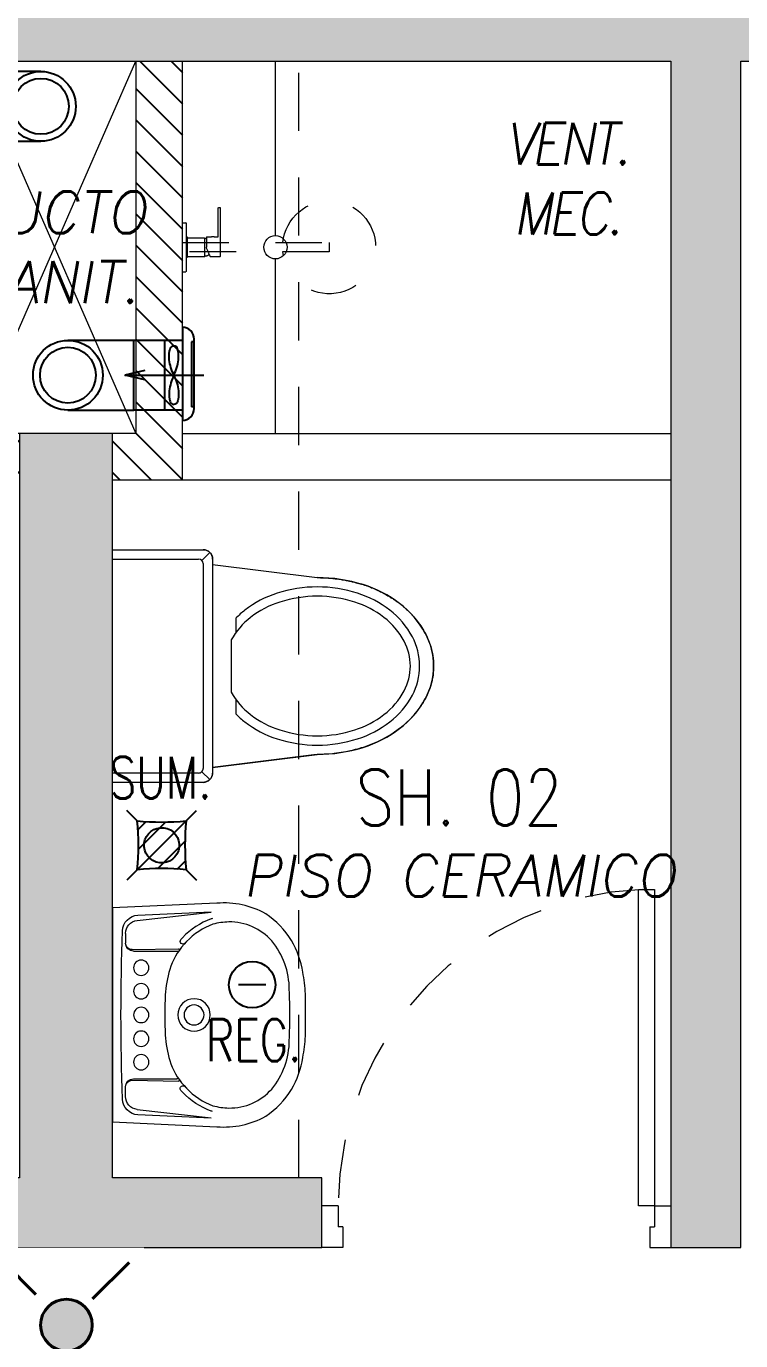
# Model space of a CAD drawing. Header units: millimetres. Extents: x -3 to 53, y -110 to 39.
# Drawn here: x 4.465 to 6, y -25.932 to -23.107 of the extents above; entities that cross this region are included whole.
import ezdxf
from ezdxf.enums import TextEntityAlignment as Align

# ---------------------------------------------------------------- set-up
doc = ezdxf.new("R2010")
doc.units = ezdxf.units.MM
doc.set_wipeout_variables(frame=1)
for name, pattern in [('CONTINUA', [0]), ('HIDDEN2', [0.1875, 0.125, -0.0625]), ('IMPORT-RAYABARRA', [0.85, 0.3, -0.3, 0, -0.25])]:
    doc.linetypes.add(name, pattern=pattern)
for name, color, linetype in [('A-EST HATCH', 8, 'Continuous'), ('A-EST PLACAS', 8, 'Continuous'), ('A-LINEAS', 8, 'Continuous'), ('A-MURO BAJO', 8, 'Continuous'), ('A-PROYECCIONES', 8, 'HIDDEN2'), ('A-SANITARIOS', 8, 'Continuous'), ('A-TEXTO-ACABADO PISO', 8, 'Continuous'), ('A-TEXTO-INDICACIONES', 8, 'Continuous'), ('DLP_MOBILIARIO', 8, 'Continuous'), ('DLP_TEXTO AMBIENTE', 8, 'Continuous'), ('L-06_EQ-FIN-CONT', 8, 'Continuous'), ('L3 Equipos y Ductos', 8, 'Continuous'), ('L4 Linea mediana', 8, 'Continuous'), ('L6 Linea fina', 8, 'Continuous')]:
    doc.layers.add(name, color=color, linetype=linetype)
for name, color, linetype, lineweight in [('A-MUROS', 8, 'Continuous', 30), ('MQ.CAN ACI', 5, 'RAYABARRA', 40), ('MQ.CANALI DYA', 3, 'LINEAPERPEN', 30), ('MQ_CAN ACI', 8, 'IMPORT-RAYABARRA', 50)]:
    doc.layers.add(name, color=color, linetype=linetype, lineweight=lineweight)
doc.styles.add('ROMANS', font='ROMANS.shx', dxfattribs={"oblique": 10})
doc.styles.get("Standard").update_dxf_attribs({"font": 'arial.ttf'})
doc.linetypes.add('LINEAPERPEN', pattern='A,0.75,-0.2,["I",Standard,S=0.12,R=0.09,X=0,Y=-0.06],-0.25', length=1.2)
doc.linetypes.add('RAYABARRA', pattern='A,0.3,-0.3,["|",Standard,S=0.1,R=0,X=-0.1,Y=-0.05],-0.25', length=0.85)

# ---------------------------------------------------------------- blocks, each defined once
blk = doc.blocks.new('AVISADOR SONORO 1 EN 75')
at = {"color": 5, "linetype": 'CONTINUA', "ltscale": 0.05}
blk.add_wipeout([(0.1057, 0.5441), (-0.1057, 0.5441), (0, 0.3328)], dxfattribs=at).dxf.layer = 'MQ_CAN ACI'
blk.add_wipeout([(-0.1664, 0), (0.1664, 0), (0.1664, 0.3328), (-0.1664, 0.3328)], dxfattribs=at).dxf.layer = 'MQ_CAN ACI'
at = {"layer": 'MQ.CAN ACI', "linetype": 'CONTINUA', "ltscale": 0.05}
h = blk.add_hatch(color=256, dxfattribs=at)
h.paths.add_polyline_path([(0, 0.1664), (-0.0392, 0.1272, 0.198912), (0, 0.1109, 0.198912), (0.0392, 0.1272)])
h.paths.add_polyline_path([(0.0392, 0.1272, 0.414214), (0.0392, 0.2056), (0, 0.1664)])
h.paths.add_polyline_path([(0.0392, 0.2056, 0.198912), (0, 0.2219, 0.198912), (-0.0392, 0.2056), (0, 0.1664)])
h.paths.add_polyline_path([(0, 0.1664), (-0.0392, 0.2056, 0.414214), (-0.0392, 0.1272)])
for p, q in [((-0.0606, 0.227), (-0.1302, 0.2965)), ((0.0657, 0.2321), (0.1353, 0.3017)), ((-0.1346, 0.0318), (-0.0563, 0.1101)), ((0.1349, 0.0315), (0.0656, 0.1008))]:
    blk.add_line(p, q, dxfattribs=at)
blk.add_circle((0, 0.1664), 0.0555, dxfattribs=at)
blk = doc.blocks.new('DETECTORES1 TORRE')
at = {"layer": 'MQ.CAN ACI', "linetype": 'CONTINUA', "ltscale": 0.05, "xscale": -1}
blk.add_blockref('AVISADOR SONORO 1 EN 75', (-4.3, 1.15), dxfattribs=at)
blk = doc.blocks.new('EST.P10')
at = {"layer": 'A-EST HATCH', "lineweight": 0}
h = blk.add_hatch(color=8, dxfattribs=at)
h.dxf.hatch_style = 1
h.paths.add_polyline_path([(10.5, -2.74), (10.5, 3.325), (12.15, 3.325), (12.15, 3.525), (10.35, 3.525), (10.35, 2.65), (8.85, 2.65), (8.85, 3.15), (8.7, 3.15), (8.7, 2.45), (10.35, 2.45), (10.35, -2.74)])
h.paths.add_polyline_path([(31.6, 7.325), (30, 7.325), (30, 10.425), (31.2, 10.425), (31.2, 10.575), (29.85, 10.575), (29.85, 7.175), (31.6, 7.175)])
h.paths.add_polyline_path([(32.4, 10.575), (32.55, 10.575), (32.55, 7.175), (32.4, 7.175)])
h.paths.add_polyline_path([(37.9, 11.05), (38.2, 11.05), (38.2, 10.9), (38.05, 10.9), (38.05, 7.825), (37.9, 7.825)])
h.paths.add_polyline_path([(34.95, 10.425), (34.95, 7.325), (33.35, 7.325), (33.35, 7.175), (35.1, 7.175), (35.1, 10.575), (33.75, 10.575), (33.75, 10.425)])
h.paths.add_polyline_path([(44.2, 10.9), (44.8, 10.9), (44.8, 11.05), (44.05, 11.05), (44.05, 7.65), (45.2, 7.65), (45.2, 7.8), (44.2, 7.8)])
h.paths.add_polyline_path([(46, 11.05), (46, 7.65), (46.15, 7.65), (46.15, 11.05)])
h.paths.add_polyline_path([(46.95, 7.8), (48.55, 7.8), (48.55, 10.9), (47.35, 10.9), (47.35, 11.05), (48.7, 11.05), (48.7, 7.65), (46.95, 7.65)])
h.paths.add_polyline_path([(44.2, -2.65), (44.8, -2.65), (44.8, -2.8), (44.05, -2.8), (44.05, 0.6), (45.2, 0.6), (45.2, 0.45), (44.2, 0.45)])
h.paths.add_polyline_path([(46, -2.8), (46, 0.6), (46.15, 0.6), (46.15, -2.8)])
h.paths.add_polyline_path([(46.95, 0.45), (48.55, 0.45), (48.55, -2.65), (47.35, -2.65), (47.35, -2.8), (48.7, -2.8), (48.7, 0.6), (46.95, 0.6)])
h.paths.add_polyline_path([(41.35, -0.35), (41.2, -0.35), (41.2, -2.65), (41.05, -2.65), (41.05, -2.8), (41.35, -2.8)])
h.paths.add_polyline_path([(31.6, 0.925), (30, 0.925), (30, -2.175), (31.2, -2.175), (31.2, -2.325), (29.85, -2.325), (29.85, 1.075), (31.6, 1.075)])
h.paths.add_polyline_path([(32.4, -2.325), (32.55, -2.325), (32.55, 1.075), (32.4, 1.075)])
h.paths.add_polyline_path([(37.9, -2.8), (38.2, -2.8), (38.2, -2.65), (38.05, -2.65), (38.05, 0.425), (37.9, 0.425)])
h.paths.add_polyline_path([(34.95, -2.175), (34.95, 0.925), (33.35, 0.925), (33.35, 1.075), (35.1, 1.075), (35.1, -2.325), (33.75, -2.325), (33.75, -2.175)])
h.paths.add_polyline_path([(18.45, 7.325), (20.05, 7.325), (20.05, 10.425), (18.85, 10.425), (18.85, 10.575), (20.2, 10.575), (20.2, 7.175), (18.45, 7.175)])
h.paths.add_polyline_path([(17.65, 10.575), (17.5, 10.575), (17.5, 7.175), (17.65, 7.175)])
h.paths.add_polyline_path([(11.85, 11.05), (11.85, 10.9), (12, 10.9), (12, 7.825), (12.15, 7.825), (12.15, 11.05)])
h.paths.add_polyline_path([(22.45, 4.725), (13.05, 4.725), (13.05, 4.875), (16.6, 4.875), (16.6, 6.275), (16.8, 6.275), (16.8, 4.875), (19.7, 4.875), (19.7, 6.275), (19.85, 6.275), (19.85, 4.875), (22.25, 4.875), (22.25, 6.125), (20.6, 6.125), (20.6, 6.275), (22.875, 6.275), (22.875, 6.125), (22.45, 6.125)])
h.paths.add_polyline_path([(15.1, 10.425), (15.1, 7.325), (16.7, 7.325), (16.7, 7.175), (14.95, 7.175), (14.95, 10.575), (16.3, 10.575), (16.3, 10.425)])
h.paths.add_polyline_path([(10.35, 5.8), (8.7, 5.8), (8.7, 5.1), (8.85, 5.1), (8.85, 5.6), (10.35, 5.6), (10.35, 4.725), (12.15, 4.725), (12.15, 4.925), (10.5, 4.925), (10.5, 10.99), (10.35, 10.99)])
h.paths.add_polyline_path([(5.85, 10.9), (5.25, 10.9), (5.25, 11.05), (6, 11.05), (6, 7.65), (4.85, 7.65), (4.85, 7.8), (5.85, 7.8)])
h.paths.add_polyline_path([(4.05, 11.05), (4.05, 7.65), (3.9, 7.65), (3.9, 11.05)])
h.paths.add_polyline_path([(3.1, 7.8), (1.5, 7.8), (1.5, 10.9), (2.7, 10.9), (2.7, 11.05), (1.35, 11.05), (1.35, 7.65), (3.1, 7.65)])
h.paths.add_polyline_path([(4.05, -2.8), (4.05, 0.6), (3.9, 0.6), (3.9, -2.8)])
h.paths.add_polyline_path([(3.1, 0.45), (1.5, 0.45), (1.5, -2.65), (2.7, -2.65), (2.7, -2.8), (1.35, -2.8), (1.35, 0.6), (3.1, 0.6)])
h.paths.add_polyline_path([(8.7, -0.35), (8.85, -0.35), (8.85, -2.65), (9, -2.65), (9, -2.8), (8.7, -2.8)])
h.paths.add_polyline_path([(18.45, 0.925), (20.05, 0.925), (20.05, -2.175), (18.85, -2.175), (18.85, -2.325), (20.2, -2.325), (20.2, 1.075), (18.45, 1.075)])
h.paths.add_polyline_path([(17.65, -2.325), (17.5, -2.325), (17.5, 1.075), (17.65, 1.075)])
h.paths.add_polyline_path([(12.15, -2.8), (11.85, -2.8), (11.85, -2.65), (12, -2.65), (12, 0.425), (12.15, 0.425)])
h.paths.add_polyline_path([(15.1, -2.175), (15.1, 0.925), (16.7, 0.925), (16.7, 1.075), (14.95, 1.075), (14.95, -2.325), (16.3, -2.325), (16.3, -2.175)])
h.paths.add_polyline_path([(39.7, 3.525), (37.9, 3.525), (37.9, 3.375), (39.55, 3.375), (39.55, -2.74), (39.7, -2.74), (39.7, 2.5), (41.35, 2.5), (41.35, 3.15), (41.2, 3.15), (41.2, 2.65), (39.7, 2.65)])
h.paths.add_polyline_path([(6, -2.8), (6, 0.6), (4.85, 0.6), (4.85, 0.45), (5.85, 0.45), (5.85, -2.65), (5.25, -2.65), (5.25, -2.8)])
h.paths.add_polyline_path([(3.0968, 5.55), (2.95, 5.55), (2.95, 6.75), (5.1, 6.75), (5.1, 6.6), (4.65, 6.6), (4.65, 5), (4.45, 5), (4.45, 6.6), (3.1, 6.6), (3.1, 5.55)], flags=17)
h.paths.add_polyline_path([(3.0968, 2.7), (2.95, 2.7), (2.95, 1.5), (5.1, 1.5), (5.1, 1.65), (4.65, 1.65), (4.65, 3.25), (4.45, 3.25), (4.45, 1.65), (3.1, 1.65), (3.1, 2.7)], flags=17)
h.paths.add_polyline_path([(8.8501, 4.2), (6, 4.2), (6, 6.75), (5.85, 6.75), (5.85, 4.2), (3.1, 4.2), (3.1, 4.8), (2.95, 4.8), (2.95, 4.2), (0.15, 4.2), (0.15, 8.25), (0, 8.25), (0, 0), (0.15, 0), (0.15, 4.05), (2.95, 4.05), (2.95, 3.45), (3.1, 3.45), (3.1, 4.05), (5.85, 4.05), (5.85, 1.5), (6, 1.5), (6, 4.05), (8.8501, 4.05)])
h.paths.add_polyline_path([(8.7, 11.05), (8.7, 8.6), (8.85, 8.6), (8.85, 10.9), (9, 10.9), (9, 11.05)])
h.paths.add_polyline_path([(22.9, 4.725), (25, 4.725), (25, 4.875), (23.05, 4.875), (23.05, 8.575), (25, 8.575), (25, 8.725), (23.05, 8.725), (23.05, 10.575), (22.2, 10.575), (22.2, 10.425), (22.9, 10.425)])
h.paths.add_polyline_path([(39.7, 10.99), (39.7, 5.75), (41.35, 5.75), (41.35, 5.1), (41.2, 5.1), (41.2, 5.6), (39.7, 5.6), (39.7, 4.725), (37.9, 4.725), (37.9, 4.875), (39.55, 4.875), (39.55, 10.99)])
h.paths.add_polyline_path([(47.1, 4.2), (49.9, 4.2), (49.9, 8.25), (50.05, 8.25), (50.05, 0), (49.9, 0), (49.9, 4.05), (47.1, 4.05), (47.1, 3.45), (46.95, 3.45), (46.95, 4.05), (44.2, 4.05), (44.2, 1.5), (44.05, 1.5), (44.05, 4.05), (41.1999, 4.05), (41.1999, 4.2), (44.05, 4.2), (44.05, 6.75), (44.2, 6.75), (44.2, 4.2), (46.95, 4.2), (46.95, 4.8), (47.1, 4.8)])
h.paths.add_polyline_path([(41.35, 11.05), (41.05, 11.05), (41.05, 10.9), (41.2, 10.9), (41.2, 8.6), (41.35, 8.6)])
h.paths.add_polyline_path([(46.9532, 5.55), (47.1, 5.55), (47.1, 6.75), (44.95, 6.75), (44.95, 6.6), (45.4, 6.6), (45.4, 5), (45.6, 5), (45.6, 6.6), (46.95, 6.6), (46.95, 5.55)], flags=17)
h.paths.add_polyline_path([(46.9532, 2.7), (47.1, 2.7), (47.1, 1.5), (44.95, 1.5), (44.95, 1.65), (45.4, 1.65), (45.4, 3.25), (45.6, 3.25), (45.6, 1.65), (46.95, 1.65), (46.95, 2.7)], flags=17)
h.paths.add_polyline_path([(26.7, 4.725), (26.85, 4.725), (26.85, 8.725), (26.7, 8.725)])
h.paths.add_polyline_path([(27.15, 10.425), (27.85, 10.425), (27.85, 10.575), (27, 10.575), (27, 4.725), (27.15, 4.725)])
h.paths.add_polyline_path([(27.6, 6.125), (27.6, 4.725), (37, 4.725), (37, 4.875), (33.45, 4.875), (33.45, 6.275), (33.25, 6.275), (33.25, 4.875), (30.35, 4.875), (30.35, 6.275), (30.2, 6.275), (30.2, 4.875), (27.8, 4.875), (27.8, 6.125), (29.45, 6.125), (29.45, 6.275), (27.175, 6.275), (27.175, 6.125)])
h.paths.add_polyline_path([(21.05, 1.975), (21.05, 2.125), (22.85, 2.125), (22.85, 3.375), (20.3, 3.375), (20.3, 1.975), (20.15, 1.975), (20.15, 3.375), (16.8, 3.375), (16.8, 1.975), (16.6, 1.975), (16.6, 3.375), (13.05, 3.375), (13.05, 3.525), (23.05, 3.525), (23.05, 1.975)])
h.paths.add_polyline_path([(23.05, 1.95), (23.05, -1.775), (26.7, -1.775), (26.7, 0.875), (24.35, 0.875), (24.35, 1.425), (24.05, 1.425), (24.05, 1.575), (24.5, 1.575), (24.5, 1.025), (26.7, 1.025), (26.7, 3.375), (24.05, 3.375), (24.05, 3.525), (26.85, 3.525), (26.85, -1.925), (23.05, -1.925), (23.05, -2.325), (22.2, -2.325), (22.2, -2.175), (22.9, -2.175), (22.9, 1.95)])
h.paths.add_polyline_path([(29, 1.975), (29, 2.125), (27.2, 2.125), (27.2, 3.375), (29.75, 3.375), (29.75, 1.975), (29.9, 1.975), (29.9, 3.375), (33.25, 3.375), (33.25, 1.975), (33.45, 1.975), (33.45, 3.375), (37, 3.375), (37, 3.525), (27, 3.525), (27, 1.975)])
h.paths.add_polyline_path([(27, 1.95), (27, -2.325), (27.85, -2.325), (27.85, -2.175), (27.15, -2.175), (27.15, 1.95)])
at = {"layer": 'A-EST PLACAS', "color": 8, "lineweight": 0}
for points in [[(8.8501, 4.2), (6, 4.2), (6, 6.75), (5.85, 6.75), (5.85, 4.2), (3.1, 4.2), (3.1, 4.8), (2.95, 4.8), (2.95, 4.2), (0.15, 4.2), (0.15, 8.25), (0, 8.25), (0, 0), (0.15, 0), (0.15, 4.05), (2.95, 4.05), (2.95, 3.45), (3.1, 3.45), (3.1, 4.05), (5.85, 4.05), (5.85, 1.5), (6, 1.5), (6, 4.05), (8.8501, 4.05)], [(3.0968, 2.7), (2.95, 2.7), (2.95, 1.5), (5.1, 1.5), (5.1, 1.65), (4.65, 1.65), (4.65, 3.25), (4.45, 3.25), (4.45, 1.65), (3.1, 1.65), (3.1, 2.7)]]:
    blk.add_lwpolyline(points, close=True, dxfattribs=at)
blk = doc.blocks.new('SIFON JET_PLANTA')
at = {"color": 8, "lineweight": 0, "extrusion": (-2.64698e-23, 6.61744e-24, -1)}
for p, q in [((-0.215, 0.2278, 0), (-0.2149, 0.2323, 0)), ((-0.215, 0.2234, 0), (-0.215, 0.2278, 0)), ((-0.2149, 0.2323, 0), (-0.2142, 0.2356, 0)), ((-0.2142, 0.2356, 0), (-0.2129, 0.239, 0)), ((-0.2129, 0.239, 0), (-0.211, 0.2419, 0)), ((-0.211, 0.2419, 0), (-0.2091, 0.2441, 0)), ((-0.2091, 0.2441, 0), (-0.2077, 0.2455, 0)), ((-0.2077, 0.2455, 0), (-0.2055, 0.247, 0)), ((-0.2055, 0.247, 0), (-0.2007, 0.2492, 0)), ((-0.2007, 0.2492, 0), (-0.195, 0.25, 0)), ((-0.195, 0.25, 0), (-0.195, 0.25, 0)), ((-0.195, 0.25, 0), (-0.1605, 0.25, 0)), ((-0.1605, 0.25, 0), (-0.0975, 0.25, 0)), ((-0.0975, 0.25, 0), (-0.0323, 0.25, 0)), ((-0.0323, 0.25, 0), (0, 0.25, 0)), ((0, 0.25, 0), (0, -0.25, 0)), ((-0.4322, 0.191, 0), (-0.215, 0.2181, 0)), ((-0.215, 0.2181, 0), (-0.215, 0.2234, 0)), ((-0.5693, 0.1629, 0), (-0.5517, 0.1703, 0)), ((-0.5517, 0.1703, 0), (-0.5465, 0.1722, 0)), ((-0.5465, 0.1722, 0), (-0.5385, 0.1749, 0)), ((-0.5385, 0.1749, 0), (-0.5346, 0.176, 0)), ((-0.5346, 0.176, 0), (-0.5265, 0.1784, 0)), ((-0.5265, 0.1784, 0), (-0.5216, 0.1797, 0)), ((-0.5216, 0.1797, 0), (-0.5148, 0.1813, 0)), ((-0.5148, 0.1813, 0), (-0.5079, 0.1829, 0)), ((-0.5079, 0.1829, 0), (-0.5016, 0.1842, 0)), ((-0.5016, 0.1842, 0), (-0.4865, 0.1867, 0)), ((-0.4865, 0.1867, 0), (-0.4763, 0.188, 0)), ((-0.4763, 0.188, 0), (-0.4726, 0.1884, 0)), ((-0.4726, 0.1884, 0), (-0.4636, 0.1892, 0)), ((-0.4636, 0.1892, 0), (-0.4549, 0.1897, 0)), ((-0.4549, 0.1897, 0), (-0.449, 0.1899, 0)), ((-0.449, 0.1899, 0), (-0.44, 0.19, 0)), ((-0.44, 0.19, 0), (-0.4322, 0.191, 0)), ((-0.6106, 0.1389, 0), (-0.6061, 0.142, 0)), ((-0.6061, 0.142, 0), (-0.6, 0.1461, 0)), ((-0.6, 0.1461, 0), (-0.5963, 0.1484, 0)), ((-0.5963, 0.1484, 0), (-0.5908, 0.1517, 0)), ((-0.5908, 0.1517, 0), (-0.5862, 0.1543, 0)), ((-0.5862, 0.1543, 0), (-0.5794, 0.158, 0)), ((-0.5794, 0.158, 0), (-0.5693, 0.1629, 0)), ((-0.6453, 0.108, 0), (-0.6386, 0.1152, 0)), ((-0.6386, 0.1152, 0), (-0.6326, 0.121, 0)), ((-0.6326, 0.121, 0), (-0.6299, 0.1235, 0)), ((-0.6299, 0.1235, 0), (-0.6251, 0.1276, 0)), ((-0.6251, 0.1276, 0), (-0.6206, 0.1314, 0)), ((-0.6206, 0.1314, 0), (-0.6168, 0.1344, 0)), ((-0.6168, 0.1344, 0), (-0.6106, 0.1389, 0)), ((-0.6634, 0.0845, 0), (-0.6611, 0.088, 0)), ((-0.6611, 0.088, 0), (-0.657, 0.0936, 0)), ((-0.657, 0.0936, 0), (-0.6534, 0.0984, 0)), ((-0.657, 0.0936, 0), (-0.657, 0.0936, 0)), ((-0.6534, 0.0984, 0), (-0.6503, 0.1023, 0)), ((-0.6534, 0.0984, 0), (-0.6534, 0.0984, 0)), ((-0.6503, 0.1023, 0), (-0.6453, 0.108, 0)), ((-0.6793, 0.0547, 0), (-0.6779, 0.0582, 0)), ((-0.6779, 0.0582, 0), (-0.6745, 0.0655, 0)), ((-0.6745, 0.0655, 0), (-0.6722, 0.0699, 0)), ((-0.6745, 0.0655, 0), (-0.6745, 0.0655, 0)), ((-0.6722, 0.0699, 0), (-0.6705, 0.0728, 0)), ((-0.6705, 0.0728, 0), (-0.669, 0.0755, 0)), ((-0.669, 0.0755, 0), (-0.6672, 0.0785, 0)), ((-0.6672, 0.0785, 0), (-0.665, 0.082, 0)), ((-0.665, 0.082, 0), (-0.6634, 0.0845, 0)), ((-0.6881, 0.0236, 0), (-0.6872, 0.0284, 0)), ((-0.6872, 0.0284, 0), (-0.6867, 0.031, 0)), ((-0.6867, 0.031, 0), (-0.6855, 0.0361, 0)), ((-0.6855, 0.0361, 0), (-0.6838, 0.0421, 0)), ((-0.6855, 0.0361, 0), (-0.6855, 0.0361, 0)), ((-0.6838, 0.0421, 0), (-0.6819, 0.048, 0)), ((-0.6838, 0.0421, 0), (-0.6838, 0.0421, 0)), ((-0.6819, 0.048, 0), (-0.6804, 0.0521, 0)), ((-0.6804, 0.0521, 0), (-0.6793, 0.0547, 0)), ((-0.69, 0, 0), (-0.6899, 0.0044, 0)), ((-0.6899, 0.0044, 0), (-0.6897, 0.0096, 0)), ((-0.6897, 0.0096, 0), (-0.6893, 0.014, 0)), ((-0.6893, 0.014, 0), (-0.6887, 0.0194, 0)), ((-0.6887, 0.0194, 0), (-0.6881, 0.0236, 0)), ((-0.6881, 0.0236, 0), (-0.6881, 0.0236, 0)), ((-0.6899, -0.0065, 0), (-0.69, 0, 0)), ((-0.6896, -0.0111, 0), (-0.6899, -0.0065, 0)), ((-0.6891, -0.0164, 0), (-0.6896, -0.0111, 0)), ((-0.6881, -0.0232, 0), (-0.6891, -0.0164, 0)), ((-0.6876, -0.0264, 0), (-0.6881, -0.0232, 0)), ((-0.687, -0.0296, 0), (-0.6876, -0.0264, 0)), ((-0.6864, -0.0321, 0), (-0.687, -0.0296, 0)), ((-0.6855, -0.0361, 0), (-0.6864, -0.0321, 0)), ((-0.6838, -0.0419, 0), (-0.6855, -0.0361, 0)), ((-0.6827, -0.0457, 0), (-0.6838, -0.0419, 0)), ((-0.6814, -0.0492, 0), (-0.6827, -0.0457, 0)), ((-0.6803, -0.0522, 0), (-0.6814, -0.0492, 0)), ((-0.6792, -0.0551, 0), (-0.6803, -0.0522, 0)), ((-0.6779, -0.0581, 0), (-0.6792, -0.0551, 0)), ((-0.677, -0.0602, 0), (-0.6779, -0.0581, 0)), ((-0.6751, -0.0642, 0), (-0.677, -0.0602, 0)), ((-0.6722, -0.0699, 0), (-0.6751, -0.0642, 0)), ((-0.6706, -0.0727, 0), (-0.6722, -0.0699, 0)), ((-0.6679, -0.0774, 0), (-0.6706, -0.0727, 0)), ((-0.6646, -0.0826, 0), (-0.6679, -0.0774, 0)), ((-0.6623, -0.0862, 0), (-0.6646, -0.0826, 0)), ((-0.6599, -0.0897, 0), (-0.6623, -0.0862, 0)), ((-0.6554, -0.0958, 0), (-0.6599, -0.0897, 0)), ((-0.6494, -0.1032, 0), (-0.6554, -0.0958, 0)), ((-0.6458, -0.1074, 0), (-0.6494, -0.1032, 0)), ((-0.64, -0.1137, 0), (-0.6458, -0.1074, 0)), ((-0.6379, -0.1158, 0), (-0.64, -0.1137, 0)), ((-0.6347, -0.119, 0), (-0.6379, -0.1158, 0)), ((-0.6335, -0.1201, 0), (-0.6347, -0.119, 0)), ((-0.6347, -0.119, 0), (-0.6347, -0.119, 0)), ((-0.6318, -0.1217, 0), (-0.6335, -0.1201, 0)), ((-0.6305, -0.123, 0), (-0.6318, -0.1217, 0)), ((-0.6318, -0.1217, 0), (-0.6318, -0.1217, 0)), ((-0.6288, -0.1244, 0), (-0.6305, -0.123, 0)), ((-0.6276, -0.1255, 0), (-0.6288, -0.1244, 0)), ((-0.6262, -0.1268, 0), (-0.6276, -0.1255, 0)), ((-0.6245, -0.1281, 0), (-0.6262, -0.1268, 0)), ((-0.6235, -0.1291, 0), (-0.6245, -0.1281, 0)), ((-0.6245, -0.1281, 0), (-0.6245, -0.1281, 0)), ((-0.6223, -0.13, 0), (-0.6235, -0.1291, 0)), ((-0.6215, -0.1307, 0), (-0.6223, -0.13, 0)), ((-0.6204, -0.1315, 0), (-0.6215, -0.1307, 0)), ((-0.6193, -0.1324, 0), (-0.6204, -0.1315, 0)), ((-0.6179, -0.1335, 0), (-0.6193, -0.1324, 0)), ((-0.6168, -0.1344, 0), (-0.6179, -0.1335, 0)), ((-0.6153, -0.1355, 0), (-0.6168, -0.1344, 0)), ((-0.6142, -0.1363, 0), (-0.6153, -0.1355, 0)), ((-0.612, -0.1379, 0), (-0.6142, -0.1363, 0)), ((-0.6086, -0.1403, 0), (-0.612, -0.1379, 0)), ((-0.607, -0.1415, 0), (-0.6086, -0.1403, 0)), ((-0.6058, -0.1422, 0), (-0.607, -0.1415, 0)), ((-0.6039, -0.1435, 0), (-0.6058, -0.1422, 0)), ((-0.602, -0.1448, 0), (-0.6039, -0.1435, 0)), ((-0.6004, -0.1458, 0), (-0.602, -0.1448, 0)), ((-0.5987, -0.1469, 0), (-0.6004, -0.1458, 0)), ((-0.5964, -0.1483, 0), (-0.5987, -0.1469, 0)), ((-0.595, -0.1492, 0), (-0.5964, -0.1483, 0)), ((-0.5936, -0.15, 0), (-0.595, -0.1492, 0)), ((-0.5918, -0.1511, 0), (-0.5936, -0.15, 0)), ((-0.5896, -0.1524, 0), (-0.5918, -0.1511, 0)), ((-0.5871, -0.1538, 0), (-0.5896, -0.1524, 0)), ((-0.5833, -0.1559, 0), (-0.5871, -0.1538, 0)), ((-0.5781, -0.1587, 0), (-0.5833, -0.1559, 0)), ((-0.5759, -0.1598, 0), (-0.5781, -0.1587, 0)), ((-0.5738, -0.1608, 0), (-0.5759, -0.1598, 0)), ((-0.5702, -0.1625, 0), (-0.5738, -0.1608, 0)), ((-0.5675, -0.1637, 0), (-0.5702, -0.1625, 0)), ((-0.5659, -0.1645, 0), (-0.5675, -0.1637, 0)), ((-0.5644, -0.1652, 0), (-0.5659, -0.1645, 0)), ((-0.5614, -0.1664, 0), (-0.5644, -0.1652, 0)), ((-0.5598, -0.1671, 0), (-0.5614, -0.1664, 0)), ((-0.5568, -0.1683, 0), (-0.5598, -0.1671, 0)), ((-0.5543, -0.1693, 0), (-0.5568, -0.1683, 0)), ((-0.551, -0.1706, 0), (-0.5543, -0.1693, 0)), ((-0.5491, -0.1713, 0), (-0.551, -0.1706, 0)), ((-0.5465, -0.1722, 0), (-0.5491, -0.1713, 0)), ((-0.5449, -0.1728, 0), (-0.5465, -0.1722, 0)), ((-0.5428, -0.1735, 0), (-0.5449, -0.1728, 0)), ((-0.5412, -0.174, 0), (-0.5428, -0.1735, 0)), ((-0.5385, -0.1749, 0), (-0.5412, -0.174, 0)), ((-0.5352, -0.1759, 0), (-0.5385, -0.1749, 0)), ((-0.5385, -0.1749, 0), (-0.5385, -0.1749, 0)), ((-0.5321, -0.1768, 0), (-0.5352, -0.1759, 0)), ((-0.5296, -0.1775, 0), (-0.5321, -0.1768, 0)), ((-0.5267, -0.1783, 0), (-0.5296, -0.1775, 0)), ((-0.5238, -0.1791, 0), (-0.5267, -0.1783, 0)), ((-0.5267, -0.1783, 0), (-0.5267, -0.1783, 0)), ((-0.5217, -0.1796, 0), (-0.5238, -0.1791, 0)), ((-0.5177, -0.1807, 0), (-0.5217, -0.1796, 0)), ((-0.5151, -0.1813, 0), (-0.5177, -0.1807, 0)), ((-0.5118, -0.1821, 0), (-0.5151, -0.1813, 0)), ((-0.5094, -0.1826, 0), (-0.5118, -0.1821, 0)), ((-0.5066, -0.1832, 0), (-0.5094, -0.1826, 0)), ((-0.5022, -0.184, 0), (-0.5066, -0.1832, 0)), ((-0.4974, -0.1849, 0), (-0.5022, -0.184, 0)), ((-0.495, -0.1854, 0), (-0.4974, -0.1849, 0)), ((-0.4974, -0.1849, 0), (-0.4974, -0.1849, 0)), ((-0.4936, -0.1856, 0), (-0.495, -0.1854, 0)), ((-0.4916, -0.1859, 0), (-0.4936, -0.1856, 0)), ((-0.4884, -0.1864, 0), (-0.4916, -0.1859, 0)), ((-0.4862, -0.1867, 0), (-0.4884, -0.1864, 0)), ((-0.4824, -0.1872, 0), (-0.4862, -0.1867, 0)), ((-0.4812, -0.1874, 0), (-0.4824, -0.1872, 0)), ((-0.4785, -0.1877, 0), (-0.4812, -0.1874, 0)), ((-0.4761, -0.188, 0), (-0.4785, -0.1877, 0)), ((-0.4735, -0.1883, 0), (-0.4761, -0.188, 0)), ((-0.4695, -0.1887, 0), (-0.4735, -0.1883, 0)), ((-0.4651, -0.189, 0), (-0.4695, -0.1887, 0)), ((-0.4639, -0.1891, 0), (-0.4651, -0.189, 0)), ((-0.4651, -0.189, 0), (-0.4651, -0.189, 0)), ((-0.4619, -0.1893, 0), (-0.4639, -0.1891, 0)), ((-0.4592, -0.1894, 0), (-0.4619, -0.1893, 0)), ((-0.4568, -0.1896, 0), (-0.4592, -0.1894, 0)), ((-0.455, -0.1897, 0), (-0.4568, -0.1896, 0)), ((-0.4518, -0.1898, 0), (-0.455, -0.1897, 0)), ((-0.449, -0.1899, 0), (-0.4518, -0.1898, 0)), ((-0.4467, -0.1899, 0), (-0.449, -0.1899, 0)), ((-0.4428, -0.19, 0), (-0.4467, -0.1899, 0)), ((-0.44, -0.19, 0), (-0.4428, -0.19, 0)), ((-0.215, -0.2181, 0), (-0.44, -0.19, 0)), ((-0.215, -0.227, 0), (-0.215, -0.2181, 0)), ((-0.215, -0.23, 0), (-0.215, -0.227, 0)), ((-0.2147, -0.2335, 0), (-0.215, -0.23, 0)), ((-0.2138, -0.2369, 0), (-0.2147, -0.2335, 0)), ((-0.2126, -0.2395, 0), (-0.2138, -0.2369, 0)), ((-0.2138, -0.2369, 0), (-0.2138, -0.2369, 0)), ((-0.2108, -0.2423, 0), (-0.2126, -0.2395, 0)), ((-0.2126, -0.2395, 0), (-0.2126, -0.2395, 0)), ((-0.2091, -0.2441, 0), (-0.2108, -0.2423, 0)), ((-0.2108, -0.2423, 0), (-0.2108, -0.2423, 0)), ((-0.2108, -0.2423, 0), (-0.2108, -0.2423, 0)), ((-0.209, -0.244, 0), (-0.2091, -0.2441, 0)), ((-0.2067, -0.2462, 0), (-0.209, -0.244, 0)), ((-0.209, -0.244, 0), (-0.209, -0.244, 0)), ((-0.2029, -0.2484, 0), (-0.2067, -0.2462, 0)), ((-0.2067, -0.2462, 0), (-0.2067, -0.2462, 0)), ((-0.1995, -0.2495, 0), (-0.2029, -0.2484, 0)), ((-0.2029, -0.2484, 0), (-0.2029, -0.2484, 0)), ((-0.195, -0.25, 0), (-0.1995, -0.2495, 0)), ((0, -0.25, 0), (-0.195, -0.25, 0))]:
    blk.add_line(p, q, dxfattribs=at)
at = {"color": 8, "lineweight": 0}
for p, q in [((-0.215, -0.23, 0), (-0.215, 0.23, 0)), ((-0.2091, 0.2441, 0), (-0.1921, 0.2271, 0)), ((-0.195, 0.25, 0), (0, 0.25, 0)), ((-0.185, 0.23, 0), (0, 0.23, 0)), ((0, 0.25, 0), (0, -0.25, 0)), ((-0.215, 0.2181, 0), (-0.44, 0.19, 0)), ((-0.195, -0.22, 0), (-0.195, 0.22, 0)), ((-0.265, 0.0718, 0), (-0.265, 0.1028, 0)), ((-0.255, -0.0562, 0), (-0.255, 0.0562, 0)), ((-0.265, -0.1028, 0), (-0.265, -0.0718, 0)), ((-0.215, -0.2181, 0), (-0.44, -0.19, 0)), ((-0.2091, -0.2441, 0), (-0.1921, -0.2271, 0)), ((0, -0.25, 0), (-0.195, -0.25, 0)), ((0, -0.23, 0), (-0.185, -0.23, 0))]:
    blk.add_line(p, q, dxfattribs=at)
at = {"color": 8, "lineweight": 0, "elevation": 0}
for points in [[(-0.265, 0.1028, 0.0362), (-0.2844, 0.1202, 0.08725), (-0.3535, 0.1565, 0.077598), (-0.44, 0.17, 0.077598), (-0.5265, 0.1565, 0.08725), (-0.5956, 0.1202, 0.105601), (-0.6443, 0.0627, 0.12364), (-0.66, 0, 0.12364), (-0.6443, -0.0627, 0.105601), (-0.5956, -0.1202, 0.08725), (-0.5265, -0.1565, 0.077598), (-0.44, -0.17, 0.077598)], [(-0.255, 0.0562, 0.100268), (-0.2967, 0.1044, 0.08725), (-0.3596, 0.1374, 0.077598), (-0.44, 0.15, 0.077598), (-0.5204, 0.1374, 0.08725), (-0.5833, 0.1044, 0.105601), (-0.6266, 0.0532, 0.12364), (-0.64, 0, 0.12364), (-0.6266, -0.0532, 0.105601), (-0.5833, -0.1044, 0.08725), (-0.5204, -0.1374, 0.077598), (-0.44, -0.15, 0.077598)], [(-0.44, -0.15, 0.077598), (-0.3596, -0.1374, 0.08725), (-0.2967, -0.1044, 0.100268), (-0.255, -0.0562, 0.12364)], [(-0.44, -0.17, 0.077598), (-0.3535, -0.1565, 0.08725), (-0.2844, -0.1202, 0.0362), (-0.265, -0.1028, 0.12364)]]:
    blk.add_lwpolyline(points, format="xyb", dxfattribs=at)
at = {"color": 8, "lineweight": 0}
for centre, radius, start, end in [((-0.195, 0.23, 0), 0.02, 90, 180), ((-0.185, 0.22, 0), 0.01, 90, 180), ((-0.4613, -0.0702, 0), 0.257, 107.4741, 127.2348), ((-0.44, -0.1379, 0), 0.3279, 90, 107.4741), ((-0.4939, -0.0273, 0), 0.203, 127.2348, 151.4088), ((-0.544, 0, 0), 0.146, 151.4088, 180), ((-0.544, 0, 0), 0.146, 180, 208.5912), ((-0.4939, 0.0273, 0), 0.203, 208.5912, 232.7652), ((-0.4613, 0.0702, 0), 0.257, 232.7652, 252.5259), ((-0.44, 0.1379, 0), 0.3279, 252.5259, 270), ((-0.185, -0.22, 0), 0.01, 180, 270), ((-0.195, -0.23, 0), 0.02, 180, 270)]:
    blk.add_arc(centre, radius, start, end, dxfattribs=at)
blk = doc.blocks.new('BOWL-ITALGRIF_VARADERO_01')
at = {"color": 8, "lineweight": 0}
for p, q in [((-0.2032, -0.1971), (-0.2208, -0.038)), ((0.2032, -0.1971), (0.2208, -0.038)), ((-0.1404, -0.2077), (-0.1424, -0.1083)), ((-0.1375, -0.205), (-0.1375, -0.1117)), ((0.1375, -0.205), (0.1375, -0.1117)), ((0.1404, -0.2077), (0.1424, -0.1083)), ((-0.1753, -0.222), (-0.1544, -0.222)), ((0.1753, -0.222), (0.1544, -0.222))]:
    blk.add_line(p, q, dxfattribs=at)
for points in [[(-0.0917, 0.1589, -0.02989), (-0.0456, 0.1646, -0.007822), (0.0456, 0.1646, -0.02989), (0.0918, 0.1589, -0.091737), (0.1601, 0.1343, -0.112496), (0.2175, 0.0792, -0.147885), (0.2402, -0.0257), (0.23, -0.25), (-0.23, -0.25), (-0.2402, -0.0257, -0.147885), (-0.2175, 0.0792, -0.112496), (-0.1601, 0.1343, -0.091737)], [(-0.0496, -0.1363, -0.062677), (-0.1048, -0.1249, -0.110639), (-0.1576, -0.091, -0.120976), (-0.195, -0.0344, -0.061198), (-0.2, 0, -0.21707), (-0.1593, 0.092, -0.174983), (-0.0545, 0.1298, -0.010618), (0, 0.131, -0.010618), (0.0545, 0.1298, -0.174983), (0.1593, 0.092, -0.21707), (0.2, 0, -0.061198), (0.195, -0.0344, -0.120976), (0.1576, -0.091, -0.110639), (0.1048, -0.1249, -0.062677), (0.0496, -0.1363, -0.017583), (0, -0.138, -0.017583)]]:
    blk.add_lwpolyline(points, format="xyb", close=True, dxfattribs=at)
for points in [[(-0.2216, -0.0381), (-0.2145, -0.1954, 0.390823), (-0.1807, -0.2288, 0.017524), (0.1807, -0.2288, 0.390823), (0.2145, -0.1954), (0.2216, -0.0381)], [(-0.2072, -0.035, 0.005), (-0.2064, -0.038, 0.121292), (-0.166, -0.0996, 0.007977), (-0.1624, -0.1031)], [(0.2072, -0.035, -0.005), (0.2064, -0.038, -0.121292), (0.166, -0.0996, -0.007977), (0.1624, -0.1031)]]:
    blk.add_lwpolyline(points, format="xyb", dxfattribs=at)
for centre, radius in [((0, -0.075), 0.035), ((0, -0.075), 0.0215), ((-0.1015, -0.1885), 0.0165), ((-0.051, -0.1885), 0.0165), ((0, -0.1885), 0.0165), ((0.051, -0.1885), 0.0165), ((0.1015, -0.1885), 0.0165)]:
    blk.add_circle(centre, radius, dxfattribs=at)
for centre, radius, start, end in [((-0.1583, -0.0987), 0.006, 226.6431, 46.6431), ((-0.1404, -0.1083), 0.002, 54.3619, 181.1374), ((-0.1355, -0.1117), 0.002, 56.7109, 180), ((0.1355, -0.1117), 0.002, 0, 123.2891), ((0.1404, -0.1083), 0.002, 358.8626, 125.6381), ((0.1583, -0.0987), 0.006, 133.3569, 313.3569), ((0.1048, -0.1249), 9.094947017729287e-16, 0, 217.6714), ((-0.1753, -0.194), 0.028, 186.3111, 270), ((0.1753, -0.194), 0.028, 270, 353.6889), ((-0.1545, -0.205), 0.017, 270, 0), ((-0.1544, -0.208), 0.014, 270, 1.1374), ((0.1545, -0.205), 0.017, 180, 270), ((0.1544, -0.208), 0.014, 178.8626, 270)]:
    blk.add_arc(centre, radius, start, end, dxfattribs=at)
blk = doc.blocks.new('*U144')
at = {"color": 8, "lineweight": 0}
for p, q in [((0.01, 0.705), (0.01, 0.75)), ((0.1, 0.715), (0.1, 0.75)), ((0.1, 0.715), (0.055, 0.715)), ((0.055, 0.705), (0.055, 0.715)), ((0.055, 0.705), (0.01, 0.705)), ((0.055, 0.045), (0.01, 0.045)), ((0.01, 0.045), (0.01, 0)), ((0.055, 0.045), (0.055, 0.035)), ((0.1, 0.035), (0.055, 0.035)), ((0.1, 0.035), (0.1, 0))]:
    blk.add_line(p, q, dxfattribs=at)
blk.add_lwpolyline([(0.78, 0.07), (0.78, 0.035), (0.1, 0.035), (0.1, 0.07)], close=True, dxfattribs=at)
at = {"color": 8, "linetype": 'HIDDEN2', "lineweight": 0}
blk.add_arc((0.0996, 0.0341), 0.6809, 2.2301, 89.9672, dxfattribs=at)
blk = doc.blocks.new('ducha marsano')
at = {"color": 8, "linetype": 'HIDDEN2', "lineweight": 0, "ltscale": 0.5, "extrusion": (-4.9425e-10, -7.91123e-10, -1)}
for p, q in [((-0.01, 0), (0.01, 0)), ((0.01, 0), (0.01, -0.3155)), ((-0.01, -0.3155), (-0.01, 0)), ((0.0225, -0.0515), (-0.0001, -0.0515)), ((0.0225, -0.0515), (0.0225, -0.0627)), ((-0.0205, -0.08), (-0.0205, -0.0601)), ((0.021, -0.0815), (-0.019, -0.0815)), ((-0.0155, -0.058), (-0.0157, -0.058)), ((0.025, -0.0815), (0.021, -0.0815)), ((0.0225, -0.0682), (0.0225, -0.077)), ((0.0225, -0.077), (0.025, -0.077)), ((0.025, -0.077), (0.0771, -0.077)), ((0.0771, -0.0815), (0.025, -0.0815)), ((0.0771, -0.077), (0.0816, -0.077)), ((0.0816, -0.0815), (0.0771, -0.0815)), ((0.0816, -0.077), (0.082, -0.077)), ((0.082, -0.0815), (0.0816, -0.0815)), ((0.082, -0.077), (0.084, -0.077)), ((0.084, -0.0815), (0.082, -0.0815)), ((0.0855, -0.0785), (0.0855, -0.08)), ((0.01, -0.3155), (-0.01, -0.3155))]:
    blk.add_line(p, q, dxfattribs=at)
for centre, radius, start, end in [((-0.0004, -0.0462), 0.02, 323.9581, 354.9298), ((0.0004, -0.0462), 0.02, 185.0702, 195.2705), ((0.019, -0.08), 0.0015, 270, 360), ((-0.084, -0.0785), 0.0015, 90, 180), ((-0.084, -0.08), 0.0015, 180, 270), ((0, -0.3155), 0.1, 95.7392, 84.2608)]:
    blk.add_arc(centre, radius, start, end, dxfattribs=at)
at = {"color": 8, "linetype": 'HIDDEN2', "lineweight": 0, "ltscale": 0.5, "extrusion": (-4.94252e-10, -7.91124e-10, -1)}
blk.add_ellipse((0, -0.0515), major_axis=(-0.0225, -0.0095), ratio=0.001448, start_param=0.425436, end_param=1.567366, dxfattribs=at)
at = {"color": 8, "linetype": 'HIDDEN2', "lineweight": 0, "ltscale": 0.5}
for points, degree in [([(-0.0305, 0), (0, 0), (0.0305, 0)], 2), ([(0.0305, 0), (0.0415, 0), (0.0525, 0)], 2), ([(0.0525, 0), (0.0525, -0.0038), (0.0525, -0.0075)], 2), ([(-0.0525, 0), (-0.0525, -0.0038), (-0.0525, -0.0075)], 2), ([(-0.0525, 0), (-0.0415, 0), (-0.0305, 0)], 2), ([(-0.0525, -0.0075), (-0.0525, -0.0075), (-0.0525, -0.0075)], 2), ([(0.0305, -0.008), (0, -0.008), (-0.0305, -0.008)], 2), ([(-0.0215, -0.008), (-0.0215, -0.0093), (-0.0215, -0.0105)], 2), ([(-0.021, -0.011), (-0.007, -0.011), (0.007, -0.011), (0.021, -0.011)], 3), ([(-0.02, -0.011), (-0.02, -0.0294), (-0.02, -0.0477)], 2), ([(0.02, -0.011), (0.02, -0.0294), (0.02, -0.0477)], 2), ([(0.0215, -0.008), (0.0215, -0.0093), (0.0215, -0.0105)], 2), ([(-0.0197, -0.048), (0, -0.048), (0.0197, -0.048)], 2)]:
    blk.add_open_spline(points, degree=degree, dxfattribs=at)
for points, weights in [([(-0.0525, -0.0075), (-0.0525, -0.0075), (-0.0525, -0.0075)], [1, 0.990847086912, 0.982266230892]), ([(-0.052, -0.008), (-0.0525, -0.008), (-0.0525, -0.0075)], [1, 0.707106781193, 1]), ([(-0.0215, -0.0105), (-0.0215, -0.011), (-0.021, -0.011)], [1, 0.70710678154, 1]), ([(0.0211, -0.011), (0.0211, -0.011), (0.021, -0.011)], [1, 0.992411795776, 1]), ([(0.052, -0.008), (0.0521, -0.008), (0.0521, -0.008)], [1, 0.992411795771, 1]), ([(-0.02, -0.0477), (-0.02, -0.048), (-0.0197, -0.048)], [1, 0.707106780138, 1]), ([(0.02, -0.0477), (0.02, -0.048), (0.0197, -0.048)], [1, 0.707106779703, 1])]:
    blk.add_rational_spline(points, weights, degree=2, dxfattribs=at)
for points, knots in [([(-0.0305, -0.008), (-0.0332, -0.008), (-0.0374, -0.008), (-0.0424, -0.008), (-0.0458, -0.008), (-0.0486, -0.008), (-0.0512, -0.008), (-0.052, -0.008), (-0.052, -0.008)], [0, 0, 0, 0, 8.104572, 12.495263, 16.885954, 21.276645, 25.667336, 33.771908, 33.771908, 33.771908, 33.771908]), ([(0.052, -0.008), (0.052, -0.008), (0.0512, -0.008), (0.0486, -0.008), (0.0458, -0.008), (0.0424, -0.008), (0.0374, -0.008), (0.0332, -0.008), (0.0305, -0.008)], [0, 0, 0, 0, 8.104572, 12.495263, 16.885954, 21.276645, 25.667336, 33.771908, 33.771908, 33.771908, 33.771908]), ([(0.0225, -0.0682), (0.0225, -0.0682), (0.0225, -0.0682), (0.0225, -0.0679), (0.0224, -0.0677), (0.0224, -0.0672), (0.0224, -0.0669), (0.0223, -0.0662), (0.0223, -0.0658), (0.0223, -0.0652), (0.0223, -0.0648), (0.0224, -0.0641), (0.0224, -0.0638), (0.0224, -0.0633), (0.0225, -0.0631), (0.0225, -0.0628), (0.0225, -0.0627), (0.0225, -0.0627)], [0.4148436, 0.4148436, 0.4148436, 0.4148436, 0.5185541, 0.5185541, 0.6222645, 0.6222645, 0.7259759, 0.7259759, 0.8296873, 0.8296873, 0.9333987, 0.9333987, 1.03711, 1.03711, 1.1408205, 1.1408205, 1.2445309, 1.2445309, 1.2445309, 1.2445309])]:
    blk.add_open_spline(points, degree=3, knots=knots, dxfattribs=at)
for points, weights, degree, knots in [([(0.0211, -0.011), (0.0211, -0.011), (0.0211, -0.011), (0.0211, -0.011), (0.0214, -0.0109), (0.0215, -0.0107), (0.0215, -0.0105)], [0.918641037743, 0.918640949346, 0.918640860949, 0.918640772552, 0.789223156395, 0.789223156395, 0.918640772552], 3, [0.1238988, 0.1238988, 0.1238988, 0.1238988, 0.1238993, 0.1238993, 0.1238993, 0.78603, 0.78603, 0.78603, 0.78603]), ([(0.0521, -0.008), (0.0521, -0.008), (0.0521, -0.008), (0.0525, -0.0079), (0.0525, -0.0075)], [0.918641037749, 0.918640905153, 0.918640772558, 0.724517853988, 0.918640772558], 2, [0.1238988, 0.1238988, 0.1238988, 0.1238993, 0.1238993, 0.7860311, 0.7860311, 0.7860311])]:
    blk.add_rational_spline(points, weights, degree=degree, knots=knots, dxfattribs=at)
blk = doc.blocks.new('DPTO 65')
at = {"layer": 'A-LINEAS', "color": 8, "lineweight": 0}
for p, q in [((-5, 0.95), (-5, 0.575)), ((-4.35, 0.95), (-4.7, 0.15)), ((-4.35, 0.15), (-4.7, 0.95)), ((-5, 0.525), (-5, 0.15))]:
    blk.add_line(p, q, dxfattribs=at)
blk.add_circle((-5, 0.55, 0), 0.025, dxfattribs=at)
at = {"layer": 'A-MURO BAJO', "color": 8, "lineweight": 0}
for p, q in [((-4.8, 1.05), (-5.85, 1.05)), ((-4.8, 0.95), (-5.85, 0.95))]:
    blk.add_line(p, q, dxfattribs=at)
at = {"layer": 'A-MUROS', "color": 8, "lineweight": 0}
for p, q in [((-5.85, 2.7), (-6, 2.7)), ((-6, 2.7), (-6, 0.15)), ((-5.85, 0.15), (-5.85, 2.7)), ((-2.95, 2.7), (-5.1, 2.7)), ((-5.1, 2.7), (-5.1, 2.55)), ((-5.1, 2.55), (-4.65, 2.55)), ((-4.65, 2.55), (-4.65, 1.05)), ((-4.65, 1.05), (-4.8, 1.05)), ((-4.8, 1.05), (-4.8, 0.15)), ((-4.8, 0.15), (-5.85, 0.15))]:
    blk.add_line(p, q, dxfattribs=at)
at = {"layer": 'A-MUROS', "color": 8, "lineweight": 0, "elevation": 0}
blk.add_lwpolyline([(-4.7, 0.95), (-4.35, 0.95), (-4.35, 0.15), (-4.7, 0.15)], close=True, dxfattribs=at)
at = {"layer": 'A-PROYECCIONES', "color": 8, "lineweight": 0}
blk.add_line((-5.05, 2.55), (-5.05, 0.15), dxfattribs=at)
at = {"layer": 'A-SANITARIOS', "color": 8, "lineweight": 0, "xscale": -1.000000000000024, "rotation": 90}
blk.add_blockref('BOWL-ITALGRIF_VARADERO_01', (-4.9, 2.2, 0), dxfattribs=at)
at = {"layer": 'A-SANITARIOS', "color": 8, "lineweight": 0, "extrusion": (-3.60286e-08, -4.49068e-08, 1), "rotation": 1.33122328522589e-06}
blk.add_blockref('SIFON JET_PLANTA', (-4.65, 1.45, 0), dxfattribs=at)
at = {"layer": 'A-SANITARIOS', "color": 8, "lineweight": 0, "extrusion": (-7.91123e-10, 4.9425e-10, -1), "xscale": -0.9999999999999761, "rotation": 89.99999929964281}
blk.add_blockref('ducha marsano', (4.8, 0.55, 0), dxfattribs=at)
at = {"layer": 'DLP_MOBILIARIO', "color": 8, "lineweight": 0, "rotation": 270}
blk.add_blockref('*U144', (-5.85, 2.71), dxfattribs=at)
blk = doc.blocks.new('*U258')
at = {"color": 8, "linetype": 'Continuous'}
blk.add_line((0.0296, 0), (-0.0296, 0), dxfattribs=at)
blk.add_circle((0, 0), 0.05, dxfattribs=at)
at = {"layer": 'A-TEXTO-INDICACIONES', "color": 8, "style": 'ROMANS', "width": 0.75}
blk.add_text('REG.', height=0.09, dxfattribs=at).set_placement((-0.0994, -0.1644))
blk = doc.blocks.new('*U255')
at = {"color": 8}
for p, q in [((-0.0526, 0.0526), (-0.0746, 0.0746)), ((0.0526, 0.0526), (0.0746, 0.0746)), ((-0.0526, -0.0526), (0.0526, 0.0526)), ((-0.051, 0.0331), (-0.0331, 0.051)), ((-0.0501, -0.008), (0.008, 0.05)), ((-0.008, -0.05), (0.0501, 0.008)), ((-0.0526, -0.0526), (-0.0746, -0.0746)), ((0.0331, -0.051), (0.051, -0.0331)), ((0.0526, -0.0526), (0.0746, -0.0746))]:
    blk.add_line(p, q, dxfattribs=at)
for centre, major_axis, start_param, end_param in [((0, 0.5882), (0.1673, 0.5115), 3.359812, 3.55544), ((-0.5912, 0), (-0.5144, 0.1682), 3.360366, 3.554886), ((0, 0), (0.0118, 0.036), 5.813820330443059, 12.09700563762265), ((0.5912, 0), (-0.5144, 0.1682), 0.218773, 0.413293), ((0, -0.5882), (-0.5115, 0.1673), -1.352577, -1.156949)]:
    blk.add_ellipse(centre, major_axis=major_axis, ratio=1, start_param=start_param, end_param=end_param, dxfattribs=at)
at = {"layer": 'A-TEXTO-INDICACIONES', "color": 8, "style": 'ROMANS', "width": 0.75}
blk.add_text('SUM.', height=0.09, dxfattribs=at).set_placement((-0.1125, 0.1003))
blk = doc.blocks.new('IISS P10')
at = {"ltscale": 0.05}
for name, p in [('*U255', (3.4055, -8.6853, 0)), ('*U258', (3.6, -8.9849, 0))]:
    blk.add_blockref(name, p, dxfattribs=at)
blk = doc.blocks.new('TEXTO AMBIENTES P10')
at = {"layer": 'A-TEXTO-ACABADO PISO', "color": 8, "lineweight": 0, "insert": (4.0448, -8.7055), "char_height": 0.09, "attachment_point": 2, "rotation": 0, "style": 'ROMANS'}
blk.add_mtext_dynamic_manual_height_columns('PISO CERAMICO', width=1.20225, gutter_width=12.5, heights=[0], dxfattribs=at)
at = {"layer": 'DLP_TEXTO AMBIENTE', "color": 8, "lineweight": 0, "style": 'ROMANS', "width": 0.8}
blk.add_text('SH. 02', height=0.12, dxfattribs=at).set_placement((4.0451, -8.6427), align=Align.CENTER)
blk = doc.blocks.new('TEXTO NOTAS P10')
at = {"layer": 'A-TEXTO-INDICACIONES', "insert": (4.2767, -7.2524), "char_height": 0.09, "width": 0.4157, "attachment_point": 5, "style": 'ROMANS'}
blk.add_mtext('\\pxsm1,qc,t16;{\\W0.9;\\T0.9;VENT. MEC.}', dxfattribs=at)
blk = doc.blocks.new('TEXTO DUCTOS PT')
at = {"layer": 'A-TEXTO-INDICACIONES', "insert": (3.175, -7.4), "char_height": 0.09, "width": 0.4157, "attachment_point": 5, "style": 'ROMANS'}
blk.add_mtext('\\pxsm1,t16;DUCTO SANIT.', dxfattribs=at)
blk = doc.blocks.new('FUTURE 150')
at = {"layer": 'L3 Equipos y Ductos'}
for p, q in [((-0.104, -0.026), (-0.104, 0.174)), ((-0.1294, 0.1486), (-0.1294, -0.0006)), ((-0.104, 0.152), (0, 0.152)), ((0, 0.152), (0, 0.002)), ((-0.104, 0.002), (0, 0.002))]:
    blk.add_line(p, q, dxfattribs=at)
for centre, start, end in [((-0.104, 0.1486), 90, 180), ((-0.104, -0.0006), 180, 270)]:
    blk.add_arc(centre, 0.0254, start, end, dxfattribs=at)
at = {"layer": 'L4 Linea mediana'}
for p, q in [((-0.1294, 0.1448), (-0.1239, 0.1448)), ((-0.1239, 0.0052), (-0.1239, 0.1448)), ((-0.066, 0.152), (-0.066, 0.002)), ((-0.1294, 0.0052), (-0.1239, 0.0052))]:
    blk.add_line(p, q, dxfattribs=at)
at = {"layer": 'L6 Linea fina'}
for p, q in [((-0.0231, 0.0872), (0.0199, 0.077)), ((0.0199, 0.077), (-0.1499, 0.077)), ((-0.0231, 0.0668), (0.0199, 0.077))]:
    blk.add_line(p, q, dxfattribs=at)
for points in [[(-0.0857, 0.077), (-0.0921, 0.0934), (-0.0951, 0.1284), (-0.0911, 0.1379), (-0.0857, 0.1402)], [(-0.0857, 0.077), (-0.0794, 0.0934), (-0.0764, 0.1284), (-0.0804, 0.1379), (-0.0857, 0.1402)], [(-0.0857, 0.077), (-0.0921, 0.0606), (-0.0951, 0.0256), (-0.0911, 0.0161), (-0.0857, 0.0138)], [(-0.0857, 0.077), (-0.0794, 0.0606), (-0.0764, 0.0256), (-0.0804, 0.0161), (-0.0857, 0.0138)]]:
    blk.add_spline(points, degree=3, dxfattribs=at)
blk = doc.blocks.new('Trampa de humo')
at = {"layer": 'L3 Equipos y Ductos'}
blk.add_lwpolyline([(0.155, 0.15), (0.013, 0.15), (0.013, 0), (0.155, 0)], dxfattribs=at)
for radius in [0.075, 0.06]:
    blk.add_circle((0.155, 0.075), radius, dxfattribs=at)
blk = doc.blocks.new('FUTURE150 con trampa')
blk.add_blockref('Trampa de humo', (0.0927, 0.0279))
at = {"layer": 'L-06_EQ-FIN-CONT'}
blk.add_blockref('FUTURE 150', (0.1057, 0.0259), dxfattribs=at)
blk = doc.blocks.new('arq.')
h = blk.add_hatch()
h.set_pattern_fill('ANSI31', color=8, scale=0.015, angle=90)
h.set_pattern_definition([(135, (101.212695, -0.3388), (-0.03367596, -0.03367596), [])])
h.paths.add_polyline_path([(106.0127, -21.2888), (105.9127, -21.2888), (105.9127, -22.0889), (105.8627, -22.0889), (105.8627, -22.1889), (106.0127, -22.1889)])
h.paths.add_polyline_path([(105.6627, -22.0889), (105.5627, -22.0889), (105.5627, -21.2888), (105.4627, -21.2888), (105.4627, -22.1889), (105.6627, -22.1889)])
h.paths.add_polyline_path([(105.6627, -20.2388), (105.4627, -20.2388), (105.4627, -21.1388), (105.5627, -21.1388), (105.5627, -20.3388), (105.6627, -20.3388)])
h.paths.add_polyline_path([(106.0127, -20.2388), (105.8627, -20.2388), (105.8627, -20.3388), (105.9127, -20.3388), (105.9127, -21.1388), (106.0127, -21.1388)])
h.paths.add_polyline_path([(146.5627, -20.3388), (146.6127, -20.3388), (146.6127, -20.2388), (146.4627, -20.2388), (146.4627, -21.1389), (146.5627, -21.1389)])
h.paths.add_polyline_path([(146.5627, -21.2888), (146.4627, -21.2888), (146.4627, -22.1889), (146.6127, -22.1889), (146.6127, -22.0889), (146.5627, -22.0889)])
h.paths.add_polyline_path([(147.0127, -21.2888), (146.9127, -21.2888), (146.9127, -22.0889), (146.8127, -22.0889), (146.8127, -22.1889), (147.0127, -22.1889)])
h.paths.add_polyline_path([(147.0127, -20.2388), (146.8127, -20.2388), (146.8127, -20.3388), (146.9127, -20.3388), (146.9127, -21.1389), (147.0127, -21.1389)])
h.paths.add_polyline_path([(132.0627, -19.1638), (133.7127, -19.1638), (133.7127, -19.0638), (131.9627, -19.0638), (131.9627, -19.0838), (131.9627, -19.5138), (131.5627, -19.5138), (131.5627, -19.6138), (131.9627, -19.6138), (131.9627, -20.4638), (132.0627, -20.4638)])
h.paths.add_polyline_path([(132.0627, -21.9638), (131.9627, -21.9638), (131.9627, -22.8138), (131.1127, -22.8138), (131.1127, -22.9138), (131.9627, -22.9138), (131.9627, -23.3638), (133.7127, -23.3638), (133.7127, -23.2638), (132.0627, -23.2638)])
h.paths.add_polyline_path([(120.5127, -22.9138), (121.3627, -22.9138), (121.3627, -22.8138), (120.5127, -22.8138), (120.5127, -21.9638), (120.4127, -21.9638), (120.4127, -23.2638), (118.7627, -23.2638), (118.7627, -23.3638), (120.5127, -23.3638), (120.5127, -23.3438)])
h.paths.add_polyline_path([(120.5127, -19.0638), (118.7627, -19.0638), (118.7627, -19.1638), (120.4127, -19.1638), (120.4127, -20.4638), (120.5127, -20.4638), (120.5127, -19.6138), (120.9127, -19.6138), (120.9127, -19.5138), (120.5127, -19.5138)])
at = {"layer": 'A-EST PLACAS', "color": 8}
blk.add_blockref('EST.P10', (101.2127, -25.3388), dxfattribs=at)
at = {"color": 8, "rotation": 180}
blk.add_blockref('DPTO 65', (101.2127, -21.1388), dxfattribs=at)
at = {"color": 8}
blk.add_blockref('IISS P10', (102.5627, -14.2888), dxfattribs=at)
at = {"layer": 'A-TEXTO-INDICACIONES', "color": 8}
blk.add_blockref('TEXTO NOTAS P10', (102.5627, -14.2888), dxfattribs=at)
at = {"layer": 'A-TEXTO-INDICACIONES', "color": 8, "lineweight": 0}
blk.add_blockref('TEXTO DUCTOS PT', (102.5627, -14.2888), dxfattribs=at)
at = {"layer": 'DLP_TEXTO AMBIENTE', "color": 8}
blk.add_blockref('TEXTO AMBIENTES P10', (102.5627, -14.2888), dxfattribs=at)
at = {"layer": 'L6 Linea fina'}
blk.add_blockref('FUTURE150 con trampa', (105.461, -21.4888), dxfattribs=at)
at = {"layer": 'L6 Linea fina', "rotation": 180}
blk.add_blockref('FUTURE150 con trampa', (106.0144, -21.8609), dxfattribs=at)

msp = doc.modelspace()

# ---------------------------------------------------------------- block references
at = {"color": 7}
msp.add_blockref('arq.', (-101.2125, -1.8936), dxfattribs=at)

# ---------------------------------------------------------------- next in the draw order: block references
at = {"layer": 'MQ.CANALI DYA', "xscale": -1, "rotation": 180}
msp.add_blockref('DETECTORES1 TORRE', (8.851, -24.5824, 0), dxfattribs=at)

doc.saveas('drawing.dxf')
